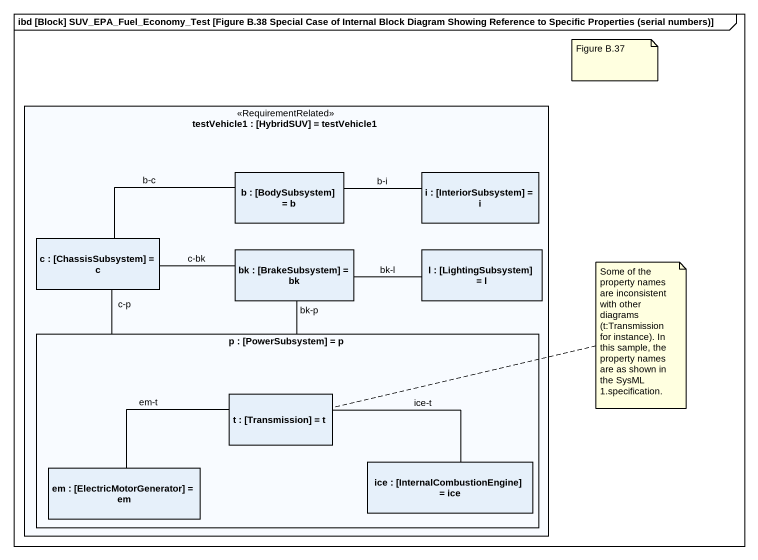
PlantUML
@startuml
mainframe ibd [Block] SUV_EPA_Fuel_Economy_Test [Figure B.38 Special Case of Internal Block Diagram Showing Reference to Specific Properties (serial numbers)]
rectangle "testVehicle1 : [HybridSUV] = testVehicle1" as testVehicle1 <<RequirementRelated>> {
  rectangle "b : [BodySubsystem] = b" as b
  rectangle "i : [InteriorSubsystem] = i" as i
  rectangle "c : [ChassisSubsystem] = c" as c
  rectangle "bk : [BrakeSubsystem] = bk" as bk
  rectangle "l : [LightingSubsystem] = l" as l
  rectangle "p : [PowerSubsystem] = p" as p {
    rectangle "t : [Transmission] = t" as t
    rectangle "em : [ElectricMotorGenerator] = em" as em
    rectangle "ice : [InternalCombustionEngine] = ice" as ice
  }
}
i -left- b : b-i
c -right- b : b-c
c -- p : c-p
bk -left- c : c-bk
bk -right- l : bk-l
bk -- p : bk-p
t -right- ice : ice-t
em -right- t : em-t
note as N1
  Figure B.37
end note
note right of t : Some of the property names are inconsistent with other diagrams (t:Transmission for instance). In this sample, the property names are as shown in the SysML 1.specification.
@enduml
